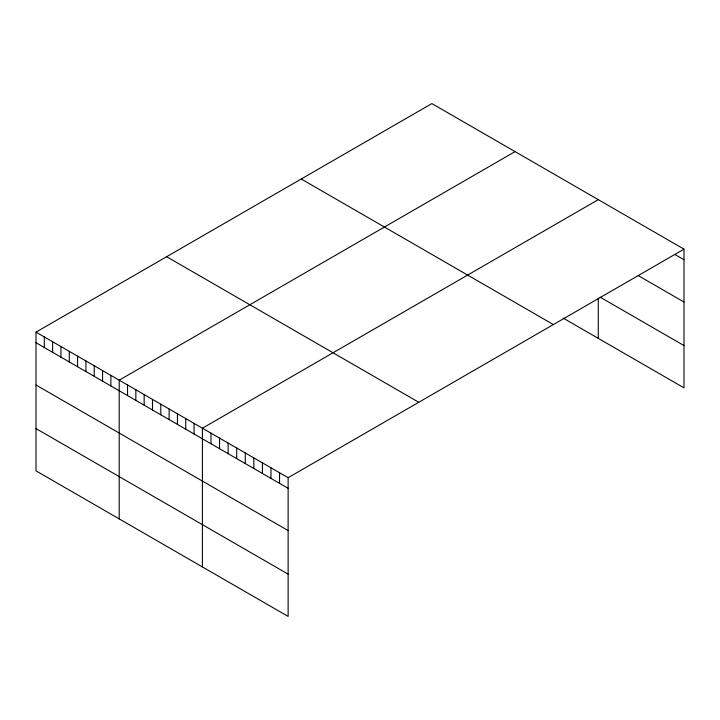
<?xml version="1.0" encoding="UTF-8"?>
<svg xmlns="http://www.w3.org/2000/svg" width="720" height="720" viewBox="0 0 720 720"><rect width="100%" height="100%" fill="white"/><g stroke="black" fill="none" stroke-linecap="round" stroke-linejoin="round"><path stroke-width="1.08" d="M36 332.136L288.126 477.702L288.126 616.419L36 470.853L36 332.136L431.874 103.581L684 249.147L684 387.864L563.148 318.096M515.07 151.614L119.205 380.169L119.205 518.895M598.275 199.656L202.401 428.211L202.401 566.928M288.126 477.702L684 249.147M675.432 254.79L684 259.74M638.28 275.625L684 302.022M600.183 297.189L684 345.582M301.23 179.001L553.365 324.567M166.635 256.707L418.77 402.273M36 342.729L288.126 488.295M36 385.011L288.126 530.577M36 428.58L288.126 574.137M598.275 298.206L598.275 338.373M279.558 472.752L279.558 483.345M270.981 467.802L270.981 478.395M262.413 462.852L262.413 473.454M253.836 457.902L253.836 468.504M245.268 452.952L245.268 463.554M236.691 448.002L236.691 458.604M228.123 443.052L228.123 453.654M219.546 438.102L219.546 448.704M210.978 433.152L210.978 443.754M194.085 423.405L194.085 433.998M185.76 418.599L185.76 429.201M177.444 413.793L177.444 424.395M169.119 408.996L169.119 419.589M160.803 404.19L160.803 414.792M152.487 399.384L152.487 409.986M144.162 394.578L144.162 405.18M135.846 389.781L135.846 400.374M127.521 384.975L127.521 395.577M110.88 375.363L110.88 385.965M102.564 370.566L102.564 381.159M94.239 365.76L94.239 376.362M85.923 360.954L85.923 371.556M77.598 356.148L77.598 366.75M69.282 351.351L69.282 361.944M60.957 346.545L60.957 357.147M52.641 341.739L52.641 352.341M44.316 336.942L44.316 347.535"/></g></svg>
